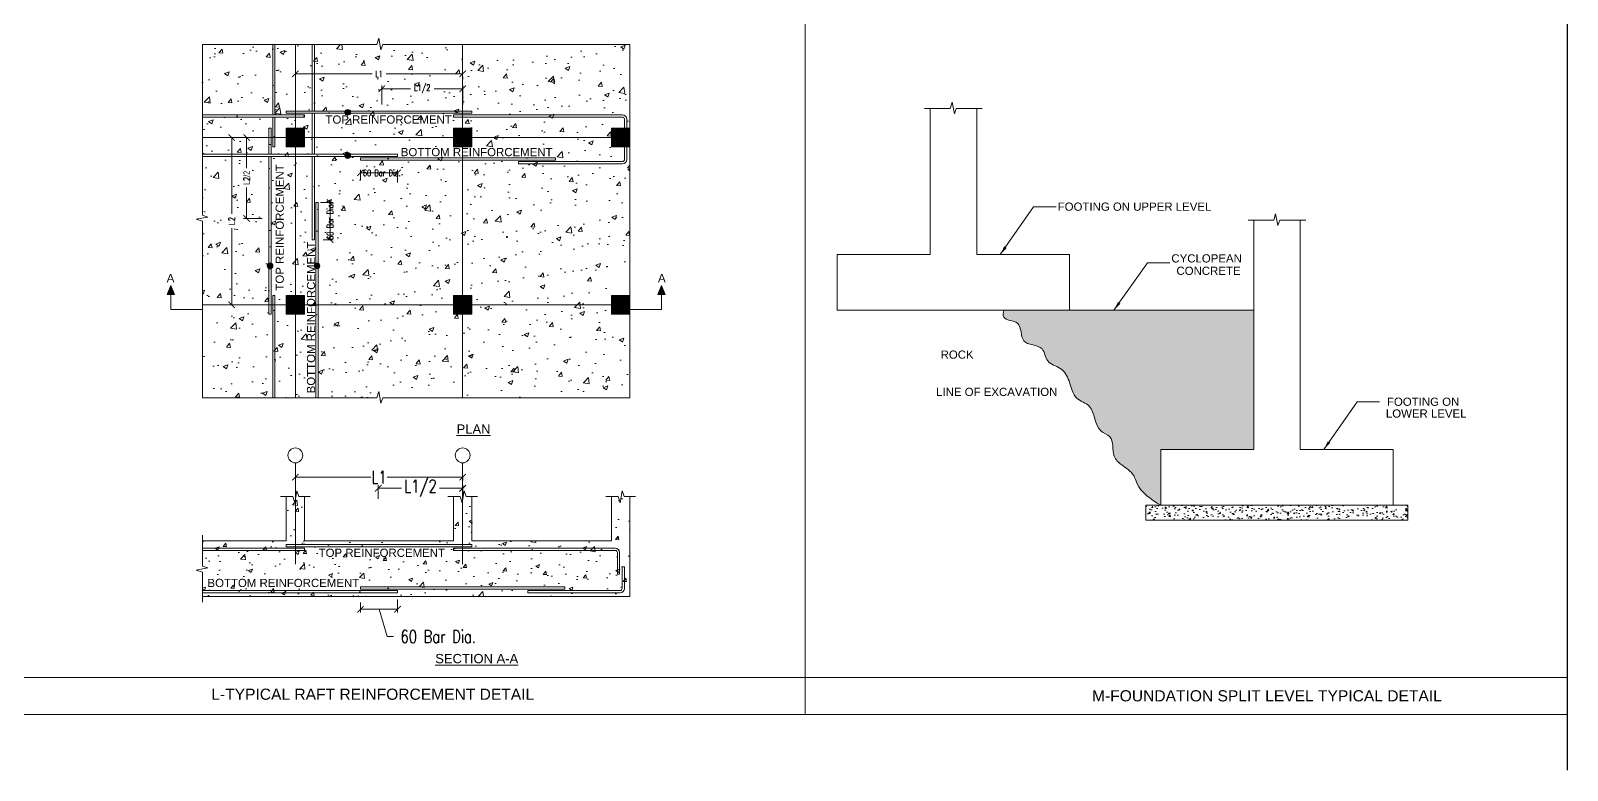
# Model space of a CAD drawing. Extents: x 166525 to 167198, y 178739 to 179747.
# Drawn here: x 166641.6 to 166665.54, y 179552.74 to 179564.26 of the extents above; entities that cross this region are included whole.
import ezdxf

# ---------------------------------------------------------------- set-up
doc = ezdxf.new("R2010")
doc.units = 0
doc.header["$MEASUREMENT"] = 0
doc.layers.get('0').update_dxf_attribs({"linetype": 'CONTINUOUS'})
doc.layers.get('DEFPOINTS').update_dxf_attribs({"linetype": 'CONTINUOUS'})
doc.layers.add('BEAM', color=6, linetype='CONTINUOUS', lineweight=13)
doc.layers.add('S-G-TEXT SUB TITLE', color=2, linetype='CONTINUOUS')
doc.styles.add('ARIAL', font='arial.ttf')
doc.styles.add('DIM', font='simplex.shx', dxfattribs={"width": 0.75})
doc.dimstyles.new('MUTASIM', dxfattribs={"dimscale": 0.9995, "dimtxt": 0.2, "dimasz": 0.1, "dimexe": 0.05, "dimexo": 0.12, "dimgap": 0.05, "dimtad": 0, "dimzin": 0, "dimdsep": 46, "dimtxsty": 'DIM', "dimblk": 'ARCHTICK', "dimcen": 0.09, "dimclrd": 35, "dimclre": 33, "dimclrt": 256, "dimazin": 0, "dimtfac": 1, "dimtofl": 0, "dimtmove": 1, "dimatfit": 3, "dimfxl": 0.18, "dimtolj": 1, "dimtzin": 0, "dimlwd": 13, "dimlwe": 9, "dimarcsym": 0})
pattern_1 = [(50, (166498.0473, 179561.55492), (0.21112361, -0.01847091), [0.02207598, -0.24283576]), (355, (166498.0473, 179561.55492), (-0.04084094, 0.22140485), [0.01766078, -0.1942686]), (100.451, (166498.0649, 179561.55338), (0.17028344, 0.20293292), [0.01876168, -0.20637853]), (46.1842, (166498.0473, 179561.6138), (0.31413832, -0.0487205), [0.03311397, -0.36425364]), (96.6356, (166498.07348, 179561.60973), (0.2751145, 0.2867276), [0.0281425, -0.3095678]), (351.184, (166498.0473, 179561.6138), (0.2751149, 0.2867271), [0.0264912, -0.2914029]), (21, (166498.07674, 179561.59908), (0.175698, -0.11850978), [0.02207598, -0.24283576]), (326, (166498.07674, 179561.59908), (0.0716189, 0.21344512), [0.01766078, -0.1942686]), (71.4514, (166498.09138, 179561.5892), (0.24731642, 0.09493581), [0.01876168, -0.20637853]), (37.5, (166498.0473, 179561.554924), (0.00357921, 0.0979861), [0, -0.19191384, 0, -0.19721207, 0, -0.19500448]), (7.5, (166498.0473, 179561.55492), (0.077433566, 0.11609366), [0, -0.11244032, 0, -0.18749864, 0, -0.07432246]), (327.5, (166497.98166, 179561.554924), (0.15712835, -0.00663872), [0, -0.07358659, 0, -0.22959018, 0, -0.3046485]), (317.5, (166497.95223, 179561.55492), (0.17165861, 0.02946534), [0, -0.09566257, 0, -0.15247142, 0, -0.21634459])]

# ---------------------------------------------------------------- blocks, each defined once
blk = doc.blocks.new('_ARCHTICK')
at = {"color": 0, "linetype": 'ByBlock', "const_width": 0.15}
blk.add_lwpolyline([(-0.5, -0.5), (0.5, 0.5)], dxfattribs=at)
blk = doc.blocks.new('*D727')
at = {"layer": 'BEAM', "color": 33, "lineweight": 9, "transparency": 16777216}
for p, q in [((166646.736, 179561.939), (166646.736, 179562.096)), ((166647.316, 179561.896), (166647.316, 179562.096))]:
    blk.add_line(p, q, dxfattribs=at)
at = {"layer": 'BEAM', "color": 35, "lineweight": 13, "transparency": 16777216}
blk.add_line((166647.316, 179562.047), (166646.736, 179562.047), dxfattribs=at)
at = {"layer": 'DEFPOINTS', "color": 0, "transparency": 16777216}
for p in [(166646.736, 179562.047), (166646.736, 179561.819), (166647.316, 179561.776)]:
    blk.add_point(p, dxfattribs=at)
at = {"layer": 'BEAM', "color": 35, "lineweight": 13, "transparency": 16777216, "xscale": 0.09995000000000001, "yscale": 0.09995000000000001, "zscale": 0.09995000000000001, "rotation": 180}
blk.add_blockref('_ARCHTICK', (166646.736, 179562.047), dxfattribs=at)
at = {"layer": 'BEAM', "color": 35, "lineweight": 13, "transparency": 16777216, "xscale": 0.09995000000000001, "yscale": 0.09995000000000001, "zscale": 0.09995000000000001}
blk.add_blockref('_ARCHTICK', (166647.316, 179562.047), dxfattribs=at)
at = {"layer": 'BEAM', "transparency": 16777216, "insert": (166647.069, 179562.047), "char_height": 0.09995, "attachment_point": 5, "style": 'DIM'}
blk.add_mtext('\\A1;60 Bar Dia.', dxfattribs=at)
blk = doc.blocks.new('*D728')
at = {"layer": 'BEAM', "color": 35, "lineweight": 13, "transparency": 16777216}
for p, q in [((166645.722, 179563.59), (166646.917, 179563.59)), ((166648.33, 179563.59), (166647.135, 179563.59))]:
    blk.add_line(p, q, dxfattribs=at)
at = {"layer": 'BEAM', "color": 33, "lineweight": 9, "transparency": 16777216}
for p, q in [((166645.722, 179563.509), (166645.722, 179563.54)), ((166648.33, 179563.509), (166648.33, 179563.54))]:
    blk.add_line(p, q, dxfattribs=at)
at = {"layer": 'DEFPOINTS', "color": 0, "transparency": 16777216}
for p in [(166645.722, 179563.629), (166648.33, 179563.629), (166648.33, 179563.59)]:
    blk.add_point(p, dxfattribs=at)
at = {"layer": 'BEAM', "color": 35, "lineweight": 13, "transparency": 16777216, "xscale": 0.09995000000000001, "yscale": 0.09995000000000001, "zscale": 0.09995000000000001, "rotation": 180}
blk.add_blockref('_ARCHTICK', (166645.722, 179563.59), dxfattribs=at)
at = {"layer": 'BEAM', "color": 35, "lineweight": 13, "transparency": 16777216, "xscale": 0.09995000000000001, "yscale": 0.09995000000000001, "zscale": 0.09995000000000001}
blk.add_blockref('_ARCHTICK', (166648.33, 179563.59), dxfattribs=at)
at = {"layer": 'BEAM', "transparency": 16777216, "insert": (166647.026, 179563.59), "char_height": 0.1, "attachment_point": 5, "style": 'DIM'}
blk.add_mtext('\\A1;L1', dxfattribs=at)
blk = doc.blocks.new('*D729')
at = {"layer": 'BEAM', "color": 33, "lineweight": 9, "transparency": 16777216}
for p, q in [((166647.07, 179563.115), (166647.07, 179563.408)), ((166648.33, 179563.115), (166648.33, 179563.408))]:
    blk.add_line(p, q, dxfattribs=at)
at = {"layer": 'BEAM', "color": 35, "lineweight": 13, "transparency": 16777216}
for p, q in [((166647.07, 179563.358), (166647.516, 179563.358)), ((166648.33, 179563.358), (166647.883, 179563.358))]:
    blk.add_line(p, q, dxfattribs=at)
at = {"layer": 'DEFPOINTS', "color": 0, "transparency": 16777216}
for p in [(166648.33, 179563.358), (166647.07, 179562.995), (166648.33, 179562.995)]:
    blk.add_point(p, dxfattribs=at)
at = {"layer": 'BEAM', "color": 35, "lineweight": 13, "transparency": 16777216, "xscale": 0.09995000000000001, "yscale": 0.09995000000000001, "zscale": 0.09995000000000001, "rotation": 180}
blk.add_blockref('_ARCHTICK', (166647.07, 179563.358), dxfattribs=at)
at = {"layer": 'BEAM', "color": 35, "lineweight": 13, "transparency": 16777216, "xscale": 0.09995000000000001, "yscale": 0.09995000000000001, "zscale": 0.09995000000000001}
blk.add_blockref('_ARCHTICK', (166648.33, 179563.358), dxfattribs=at)
at = {"layer": 'BEAM', "transparency": 16777216, "insert": (166647.7, 179563.358), "char_height": 0.1, "attachment_point": 5, "style": 'DIM'}
blk.add_mtext('\\A1;L1/2', dxfattribs=at)
blk = doc.blocks.new('*D730')
at = {"layer": 'BEAM', "color": 35, "lineweight": 13, "transparency": 16777216}
for p, q in [((166644.731, 179562.599), (166644.731, 179561.407)), ((166644.731, 179559.992), (166644.731, 179561.185))]:
    blk.add_line(p, q, dxfattribs=at)
at = {"layer": 'BEAM', "color": 33, "lineweight": 9, "transparency": 16777216}
for p, q in [((166644.812, 179562.599), (166644.781, 179562.599)), ((166644.812, 179559.992), (166644.781, 179559.992))]:
    blk.add_line(p, q, dxfattribs=at)
at = {"layer": 'DEFPOINTS', "color": 0, "transparency": 16777216}
for p in [(166644.692, 179562.599), (166644.731, 179562.599), (166644.692, 179559.992)]:
    blk.add_point(p, dxfattribs=at)
at = {"layer": 'BEAM', "color": 35, "lineweight": 13, "transparency": 16777216, "xscale": 0.09995000000000001, "yscale": 0.09995000000000001, "zscale": 0.09995000000000001}
for p, rotation in [((166644.731, 179562.599), 90), ((166644.731, 179559.992), 270)]:
    blk.add_blockref('_ARCHTICK', p, dxfattribs=dict(at, rotation=rotation))
at = {"layer": 'BEAM', "transparency": 16777216, "insert": (166644.731, 179561.296), "char_height": 0.09995, "attachment_point": 5, "rotation": 90, "style": 'DIM'}
blk.add_mtext('\\A1;{\\fArial|b0|i0|c238|p34;L}2', dxfattribs=at)
blk = doc.blocks.new('*D731')
at = {"layer": 'BEAM', "color": 33, "lineweight": 9, "transparency": 16777216}
for p, q in [((166645.207, 179562.599), (166644.913, 179562.599)), ((166645.207, 179561.339), (166644.913, 179561.339))]:
    blk.add_line(p, q, dxfattribs=at)
at = {"layer": 'BEAM', "color": 35, "lineweight": 13, "transparency": 16777216}
for p, q in [((166644.963, 179562.599), (166644.963, 179562.121)), ((166644.963, 179561.339), (166644.963, 179561.818))]:
    blk.add_line(p, q, dxfattribs=at)
at = {"layer": 'DEFPOINTS', "color": 0, "transparency": 16777216}
for p in [(166644.963, 179562.599), (166645.327, 179562.599), (166645.327, 179561.339)]:
    blk.add_point(p, dxfattribs=at)
at = {"layer": 'BEAM', "color": 35, "lineweight": 13, "transparency": 16777216, "xscale": 0.09995000000000001, "yscale": 0.09995000000000001, "zscale": 0.09995000000000001}
for p, rotation in [((166644.963, 179562.599), 90), ((166644.963, 179561.339), 270)]:
    blk.add_blockref('_ARCHTICK', p, dxfattribs=dict(at, rotation=rotation))
at = {"layer": 'BEAM', "transparency": 16777216, "insert": (166644.963, 179561.969), "char_height": 0.09995, "attachment_point": 5, "rotation": 90, "style": 'DIM'}
blk.add_mtext('\\A1;{\\fArial|b0|i0|c238|p34;L}2{\\fArial|b0|i0|c238|p34;/2}', dxfattribs=at)
blk = doc.blocks.new('*D732')
at = {"layer": 'BEAM', "color": 33, "lineweight": 9, "transparency": 16777216}
for p, q in [((166646.113, 179561.585), (166646.314, 179561.585)), ((166646.157, 179561.006), (166646.314, 179561.006))]:
    blk.add_line(p, q, dxfattribs=at)
at = {"layer": 'BEAM', "color": 35, "lineweight": 13, "transparency": 16777216}
blk.add_line((166646.264, 179561.585), (166646.264, 179561.006), dxfattribs=at)
at = {"layer": 'DEFPOINTS', "color": 0, "transparency": 16777216}
for p in [(166645.993, 179561.585), (166646.037, 179561.006), (166646.264, 179561.006)]:
    blk.add_point(p, dxfattribs=at)
at = {"layer": 'BEAM', "color": 35, "lineweight": 13, "transparency": 16777216, "xscale": 0.09995000000000001, "yscale": 0.09995000000000001, "zscale": 0.09995000000000001}
for p, rotation in [((166646.264, 179561.585), 90), ((166646.264, 179561.006), 270)]:
    blk.add_blockref('_ARCHTICK', p, dxfattribs=dict(at, rotation=rotation))
at = {"layer": 'BEAM', "transparency": 16777216, "insert": (166646.264, 179561.296), "char_height": 0.09995, "attachment_point": 5, "rotation": 90, "style": 'DIM'}
blk.add_mtext('\\A1;60 Bar Dia.', dxfattribs=at)
blk = doc.blocks.new('SUBTITLE')
at = {"lineweight": 0}
for tag, p in [('%%USUBTITLE', (13935941.075, 8347529.818)), ('20', (13935941.075, 8347529.418))]:
    blk.add_attdef(tag, p, '', height=0.2, dxfattribs=at)
blk = doc.blocks.new('*D733')
at = {"layer": 'BEAM', "color": 33, "lineweight": 9, "transparency": 16777216}
for p, q in [((166645.722, 179557.324), (166645.722, 179557.256)), ((166648.33, 179557.324), (166648.33, 179557.256))]:
    blk.add_line(p, q, dxfattribs=at)
at = {"layer": 'BEAM', "color": 35, "lineweight": 13, "transparency": 16777216}
for p, q in [((166645.722, 179557.306), (166646.897, 179557.306)), ((166648.33, 179557.306), (166647.154, 179557.306))]:
    blk.add_line(p, q, dxfattribs=at)
at = {"layer": 'DEFPOINTS', "color": 0, "transparency": 16777216}
for p in [(166645.722, 179557.443), (166648.33, 179557.443), (166648.33, 179557.306)]:
    blk.add_point(p, dxfattribs=at)
at = {"layer": 'BEAM', "color": 35, "lineweight": 13, "transparency": 16777216, "xscale": 0.09995000000000001, "yscale": 0.09995000000000001, "zscale": 0.09995000000000001, "rotation": 180}
blk.add_blockref('_ARCHTICK', (166645.722, 179557.306), dxfattribs=at)
at = {"layer": 'BEAM', "color": 35, "lineweight": 13, "transparency": 16777216, "xscale": 0.09995000000000001, "yscale": 0.09995000000000001, "zscale": 0.09995000000000001}
blk.add_blockref('_ARCHTICK', (166648.33, 179557.306), dxfattribs=at)
at = {"layer": 'BEAM', "transparency": 16777216, "insert": (166647.026, 179557.306), "char_height": 0.1999, "attachment_point": 5, "style": 'DIM'}
blk.add_mtext('\\A1;L1', dxfattribs=at)
blk = doc.blocks.new('*D734')
at = {"layer": 'BEAM', "color": 33, "lineweight": 9, "transparency": 16777216}
for p, q in [((166647.014, 179556.97), (166647.014, 179557.182)), ((166648.33, 179556.97), (166648.33, 179557.182))]:
    blk.add_line(p, q, dxfattribs=at)
at = {"layer": 'BEAM', "color": 35, "lineweight": 13, "transparency": 16777216}
for p, q in [((166647.014, 179557.132), (166647.376, 179557.132)), ((166648.33, 179557.132), (166647.968, 179557.132))]:
    blk.add_line(p, q, dxfattribs=at)
at = {"layer": 'DEFPOINTS', "color": 0, "transparency": 16777216}
for p in [(166648.33, 179557.132), (166647.014, 179556.85), (166648.33, 179556.85)]:
    blk.add_point(p, dxfattribs=at)
at = {"layer": 'BEAM', "color": 35, "lineweight": 13, "transparency": 16777216, "xscale": 0.09995000000000001, "yscale": 0.09995000000000001, "zscale": 0.09995000000000001, "rotation": 180}
blk.add_blockref('_ARCHTICK', (166647.014, 179557.132), dxfattribs=at)
at = {"layer": 'BEAM', "color": 35, "lineweight": 13, "transparency": 16777216, "xscale": 0.09995000000000001, "yscale": 0.09995000000000001, "zscale": 0.09995000000000001}
blk.add_blockref('_ARCHTICK', (166648.33, 179557.132), dxfattribs=at)
at = {"layer": 'BEAM', "transparency": 16777216, "insert": (166647.672, 179557.132), "char_height": 0.1999, "attachment_point": 5, "style": 'DIM'}
blk.add_mtext('\\A1;L1/2', dxfattribs=at)
blk = doc.blocks.new('*D735')
at = {"layer": 'BEAM', "color": 33, "lineweight": 9, "transparency": 16777216}
for p, q in [((166646.736, 179555.354), (166646.736, 179555.197)), ((166647.316, 179555.397), (166647.316, 179555.197))]:
    blk.add_line(p, q, dxfattribs=at)
at = {"layer": 'BEAM', "color": 35, "lineweight": 13, "transparency": 16777216}
for p, q in [((166647.316, 179555.247), (166646.736, 179555.247)), ((166647.026, 179555.247), (166647.153, 179554.822)), ((166647.153, 179554.822), (166647.253, 179554.822))]:
    blk.add_line(p, q, dxfattribs=at)
at = {"layer": 'DEFPOINTS', "color": 0, "transparency": 16777216}
for p in [(166646.736, 179555.474), (166647.316, 179555.517), (166646.736, 179555.247)]:
    blk.add_point(p, dxfattribs=at)
at = {"layer": 'BEAM', "color": 35, "lineweight": 13, "transparency": 16777216, "xscale": 0.09995000000000001, "yscale": 0.09995000000000001, "zscale": 0.09995000000000001, "rotation": 180}
blk.add_blockref('_ARCHTICK', (166646.736, 179555.247), dxfattribs=at)
at = {"layer": 'BEAM', "color": 35, "lineweight": 13, "transparency": 16777216, "xscale": 0.09995000000000001, "yscale": 0.09995000000000001, "zscale": 0.09995000000000001}
blk.add_blockref('_ARCHTICK', (166647.316, 179555.247), dxfattribs=at)
at = {"layer": 'BEAM', "transparency": 16777216, "insert": (166647.949, 179554.822), "char_height": 0.1999, "attachment_point": 5, "style": 'DIM'}
blk.add_mtext('\\A1;60 Bar Dia.', dxfattribs=at)

msp = doc.modelspace()

# ---------------------------------------------------------------- hatches: boundary and pattern name
at = {"layer": 'BEAM'}
h = msp.add_hatch(dxfattribs=at)
h.set_pattern_fill('AR-CONC', color=0, scale=0.004056, style=0)
h.set_pattern_definition([(50, (166610.8945, 179553.13654), (0.738933, -0.064648), [0.077266, -0.849925]), (355, (166610.8945, 179553.13654), (-0.142943, 0.774917), [0.061813, -0.67994]), (100.451, (166610.95606, 179553.13116), (0.595992, 0.710265), [0.065666, -0.722325]), (46.1842, (166610.8945, 179553.3426), (1.099484, -0.170522), [0.1159, -1.274888]), (96.6356, (166610.9861, 179553.3284), (0.9629, 1.003547), [0.0985, -1.083487]), (351.184, (166610.8945, 179553.3426), (0.962902, 1.003545), [0.09272, -1.01991]), (21, (166610.9975, 179553.2911), (0.614943, -0.414784), [0.077266, -0.849925]), (326, (166610.9975, 179553.2911), (0.250666, 0.747058), [0.061813, -0.67994]), (71.4514, (166611.04874, 179553.2565), (0.865607, 0.332275), [0.065666, -0.722325]), (37.5, (166610.89448, 179553.13654), (0.0125272, 0.3429514), [0, -0.6716984, 0, -0.6902423, 0, -0.6825157]), (7.5, (166610.89448, 179553.13654), (0.2710175, 0.4063278), [0, -0.393541, 0, -0.6562453, 0, -0.2601286]), (327.5, (166610.66474, 179553.13654), (0.5499492, -0.0232355), [0, -0.257553, 0, -0.8035656, 0, -1.0662698]), (317.5, (166610.5617, 179553.13654), (0.600805, 0.1031287), [0, -0.334819, 0, -0.53365, 0, -0.757206])])
h.paths.add_polyline_path([(166650.93697, 179564.04794), (166647.0857, 179564.04794), (166647.05589, 179563.9639), (166647.02149, 179564.146), (166646.99168, 179564.04794), (166644.27362, 179564.04794), (166644.27362, 179561.38833), (166644.35766, 179561.35851), (166644.17556, 179561.32411), (166644.27362, 179561.2943), (166644.27362, 179558.54344), (166646.99168, 179558.54344), (166647.02149, 179558.64149), (166647.05589, 179558.45939), (166647.0857, 179558.54344), (166650.93697, 179558.54344)])
h = msp.add_hatch(color=0, dxfattribs=at)
edge = h.paths.add_edge_path()
edge.add_arc((166646.53876, 179562.99087), 0.04463, 0, 360)
for points in [[(166645.86703, 179562.74425), (166645.57732, 179562.74425), (166645.57732, 179562.45453), (166645.86703, 179562.45453)], [(166648.47443, 179562.74425), (166648.18471, 179562.74425), (166648.18471, 179562.45453), (166648.47443, 179562.45453)], [(166650.93697, 179562.74425), (166650.64726, 179562.74425), (166650.64726, 179562.45453), (166650.93697, 179562.45453)], [(166643.78083, 179560.28986), (166643.8374, 179560.1517), (166643.72427, 179560.1517)], [(166645.86703, 179560.13685), (166645.57732, 179560.13685), (166645.57732, 179559.84714), (166645.86703, 179559.84714)], [(166648.47443, 179560.13685), (166648.18471, 179560.13685), (166648.18471, 179559.84714), (166648.47443, 179559.84714)], [(166650.93697, 179560.13685), (166650.64726, 179560.13685), (166650.64726, 179559.84714), (166650.93697, 179559.84714)], [(166651.42975, 179560.28986), (166651.37318, 179560.1517), (166651.48632, 179560.1517)]]:
    msp.add_hatch(color=0, dxfattribs=at).paths.add_polyline_path(points)
h = msp.add_hatch(color=0, dxfattribs=at)
edge = h.paths.add_edge_path()
edge.add_arc((166646.53876, 179562.31843), 0.04463, 0, 360)
h = msp.add_hatch(color=0, dxfattribs=at)
edge = h.paths.add_edge_path()
edge.add_arc((166645.32864, 179560.59906), 0.04463, -90, 270)
h = msp.add_hatch(color=0, dxfattribs=at)
edge = h.paths.add_edge_path()
edge.add_arc((166646.05972, 179560.59906), 0.04463, -90, 270)
h = msp.add_hatch(dxfattribs=at)
h.set_pattern_fill('AR-CONC', color=0, scale=0.001159, style=0)
h.set_pattern_definition(pattern_1)
edge = h.paths.add_edge_path()
edge.add_line((166660.65735, 179559.90706), (166657.78867, 179559.90706))
edge.add_line((166657.78867, 179559.90706), (166656.76157, 179559.90706))
edge.add_spline(control_points=[(166656.76157, 179559.90706), (166656.75507, 179559.86739), (166656.73399, 179559.73882), (166657.07401, 179559.76347), (166656.98674, 179559.34156), (166657.39596, 179559.38601), (166657.41157, 179559.07443), (166657.66988, 179559.02504), (166657.80193, 179558.79228), (166657.8336, 179558.59401), (166657.90743, 179558.53022), (166657.90799, 179558.52975)], knot_values=[3.77651129, 3.77651129, 3.77651129, 3.77651129, 3.95861305, 4.36660009, 4.86811015, 5.40465098, 5.75930323, 6.15302492, 6.5649263, 7.08568285, 7.0896047, 7.0896047, 7.0896047, 7.0896047], degree=3, periodic=0)
edge.add_spline(control_points=[(166657.90799, 179558.52975), (166657.96111, 179558.48435), (166658.20395, 179558.41942), (166658.1575, 179558.0364), (166658.49773, 179557.93751), (166658.42641, 179557.64948), (166658.61461, 179557.47429), (166658.78522, 179557.37718), (166658.86468, 179557.08031), (166659.05587, 179556.96197), (166659.20879, 179556.86731)], knot_values=[0, 0, 0, 0, 0.3754141, 1.12243159, 1.40337225, 1.93939008, 2.25053337, 2.68081175, 2.90010003, 3.77651129, 3.77651129, 3.77651129, 3.77651129], degree=3, periodic=0)
edge.add_line((166659.20879, 179556.86731), (166659.20879, 179557.73644))
edge.add_line((166659.20879, 179557.73644), (166660.65735, 179557.73644))
edge.add_line((166660.65735, 179557.73644), (166660.65735, 179559.90706))
h = msp.add_hatch(dxfattribs=at)
h.set_pattern_fill('AR-CONC', color=0, scale=0.086913, style=0)
h.set_pattern_definition([(50, (166517.42064, 179547.41386), (0.6233945, -0.05454), [0.065185, -0.7170347]), (355, (166517.42064, 179547.41386), (-0.1205934, 0.653755), [0.052148, -0.5736278]), (100.4514, (166517.4726, 179547.4093), (0.5028016, 0.5992147), [0.0553987, -0.6093858]), (46.1842, (166517.42064, 179547.5877), (0.9275744, -0.143858), [0.0977775, -1.075552]), (96.6356, (166517.4979, 179547.5757), (0.812346, 0.846638), [0.083098, -0.9140785]), (351.1842, (166517.4206, 179547.5877), (0.8123455, 0.8466386), [0.078222, -0.860442]), (21, (166517.50756, 179547.54423), (0.5187916, -0.3499294), [0.065185, -0.7170347]), (326, (166517.50756, 179547.5442), (0.2114734, 0.6302518), [0.052148, -0.5736278]), (71.4514, (166517.5508, 179547.5151), (0.7302652, 0.280322), [0.0553987, -0.6093858]), (37.5, (166517.42064, 179547.41386), (0.01056853, 0.28932904), [0, -0.5666747, 0, -0.5823191, 0, -0.5758006]), (7.5, (166517.42064, 179547.41386), (0.2286424, 0.34279624), [0, -0.3320088, 0, -0.5536377, 0, -0.2194561]), (327.5, (166517.22683, 179547.41386), (0.4639627, -0.0196032), [0, -0.2172833, 0, -0.6779237, 0, -0.8995527]), (317.5, (166517.1399, 179547.41386), (0.5068663, 0.0870045), [0, -0.2824682, 0, -0.4502109, 0, -0.6388128])])
h.paths.add_polyline_path([(166650.93697, 179557.00619), (166650.84723, 179557.00619), (166650.81742, 179557.09024), (166650.78302, 179556.90814), (166650.75321, 179557.00619), (166650.64726, 179557.00619), (166650.64726, 179556.31494), (166648.47443, 179556.31494), (166648.47443, 179557.00619), (166648.38469, 179557.00619), (166648.35488, 179557.09024), (166648.32048, 179556.90814), (166648.29067, 179557.00619), (166648.18471, 179557.00619), (166648.18471, 179556.31494), (166645.86703, 179556.31494), (166645.86703, 179557.00619), (166645.77729, 179557.00619), (166645.74748, 179557.09024), (166645.71308, 179556.90814), (166645.68327, 179557.00619), (166645.57732, 179557.00619), (166645.57732, 179556.31494), (166644.27362, 179556.31494), (166644.27362, 179555.92029), (166644.35766, 179555.89048), (166644.17556, 179555.85608), (166644.27362, 179555.82626), (166644.27362, 179555.44581), (166650.93697, 179555.44581)])
h = msp.add_hatch(dxfattribs=at)
h.set_pattern_fill('AR-CONC', color=0, scale=0.001159, style=0)
h.set_pattern_definition(pattern_1)
h.paths.add_polyline_path([(166663.06195, 179556.86731), (166662.83018, 179556.86731), (166659.20879, 179556.86731), (166658.97703, 179556.86731), (166658.97703, 179556.63554), (166663.06195, 179556.63554)])

# ---------------------------------------------------------------- linework, layer by layer
msp.add_line((166665.54405, 179592.51426), (166665.54405, 179552.73845))
at = {"layer": 'BEAM', "color": 0}
for p, q in [((166653.6661, 179591.82623), (166653.6661, 179553.60608)), ((166646.99168, 179564.04794), (166644.27362, 179564.04794)), ((166644.27362, 179564.04794), (166644.27362, 179561.38833)), ((166645.72217, 179558.54344), (166645.72217, 179564.04794)), ((166647.02149, 179564.146), (166646.99168, 179564.04794)), ((166647.05589, 179563.9639), (166647.02149, 179564.146)), ((166647.0857, 179564.04794), (166647.05589, 179563.9639)), ((166650.93697, 179564.04794), (166647.0857, 179564.04794)), ((166648.32957, 179558.54344), (166648.32957, 179564.04794)), ((166650.93697, 179558.54344), (166650.93697, 179564.04794)), ((166655.61584, 179563.05049), (166655.61584, 179560.7762)), ((166656.34011, 179563.05049), (166656.34011, 179560.7762)), ((166650.93697, 179562.59939), (166644.27362, 179562.59939)), ((166644.35766, 179561.35851), (166644.17556, 179561.32411)), ((166644.17556, 179561.32411), (166644.27362, 179561.2943)), ((166644.27362, 179561.38833), (166644.35766, 179561.35851)), ((166644.27362, 179561.2943), (166644.27362, 179558.54344)), ((166660.65735, 179561.3116), (166660.65735, 179557.73644)), ((166661.38163, 179561.3116), (166661.38163, 179557.73644)), ((166654.16728, 179560.7762), (166655.61584, 179560.7762)), ((166654.16728, 179560.7762), (166654.16728, 179559.90706)), ((166656.34011, 179560.7762), (166657.78867, 179560.7762)), ((166657.78867, 179560.7762), (166657.78867, 179559.90706)), ((166658.48017, 179559.90706), (166658.99988, 179560.64774)), ((166658.99988, 179560.64774), (166659.34816, 179560.64774)), ((166650.93697, 179559.99199), (166644.27362, 179559.99199)), ((166654.16728, 179559.90706), (166657.78867, 179559.90706)), ((166657.78867, 179559.90706), (166660.65735, 179559.90706)), ((166644.27362, 179558.54344), (166646.99168, 179558.54344)), ((166646.99168, 179558.54344), (166647.02149, 179558.64149)), ((166647.02149, 179558.64149), (166647.05589, 179558.45939)), ((166647.05589, 179558.45939), (166647.0857, 179558.54344)), ((166647.0857, 179558.54344), (166650.93697, 179558.54344)), ((166659.20879, 179557.73644), (166660.65735, 179557.73644)), ((166659.20879, 179557.73644), (166659.20879, 179556.86731)), ((166661.38163, 179557.73644), (166662.83018, 179557.73644)), ((166662.83018, 179557.73644), (166662.83018, 179556.86731)), ((166645.72217, 179557.52917), (166645.72217, 179555.95124)), ((166648.32957, 179557.52917), (166648.32957, 179555.95124)), ((166645.57732, 179556.31494), (166645.57732, 179557.00619)), ((166645.86703, 179556.31494), (166645.86703, 179557.00619)), ((166648.18471, 179556.31494), (166648.18471, 179557.00619)), ((166648.47443, 179556.31494), (166648.47443, 179557.00619)), ((166650.64726, 179556.31494), (166650.64726, 179557.00619)), ((166650.93697, 179555.44581), (166650.93697, 179557.00619)), ((166658.97703, 179556.86731), (166658.97703, 179556.63554)), ((166659.20879, 179556.86731), (166658.97703, 179556.86731)), ((166659.20879, 179556.86731), (166662.83018, 179556.86731)), ((166662.83018, 179556.86731), (166663.06195, 179556.86731)), ((166663.06195, 179556.86731), (166663.06195, 179556.63554)), ((166658.97703, 179556.63554), (166663.06195, 179556.63554)), ((166644.27362, 179556.31494), (166645.57732, 179556.31494)), ((166645.86703, 179556.31494), (166648.18471, 179556.31494)), ((166648.47443, 179556.31494), (166650.64726, 179556.31494)), ((166644.27362, 179555.44581), (166650.93697, 179555.44581)), ((166665.54405, 179554.1855), (166615.94671, 179554.1855))]:
    msp.add_line(p, q, dxfattribs=at)
at = {"layer": 'BEAM', "color": 3}
for p, q in [((166656.70843, 179560.7762), (166657.22814, 179561.51687)), ((166657.22814, 179561.51687), (166657.57642, 179561.51687)), ((166661.75011, 179557.73644), (166662.26981, 179558.47712)), ((166662.26981, 179558.47712), (166662.6181, 179558.47712))]:
    msp.add_line(p, q, dxfattribs=at)
at = {"layer": 'BEAM', "color": 0}
for points in [[(166665.54405, 179591.82623), (166615.94671, 179591.82623), (166615.94671, 179553.60608), (166665.54405, 179553.60608)], [(166645.57732, 179562.97601), (166648.47443, 179562.97601), (166648.47443, 179563.01078), (166645.57732, 179563.01078)], [(166645.86703, 179562.74425), (166645.57732, 179562.74425), (166645.57732, 179562.45453), (166645.86703, 179562.45453)], [(166648.47443, 179562.74425), (166648.18471, 179562.74425), (166648.18471, 179562.45453), (166648.47443, 179562.45453)], [(166650.93697, 179562.74425), (166650.64726, 179562.74425), (166650.64726, 179562.45453), (166650.93697, 179562.45453)], [(166644.27362, 179562.30388), (166647.31558, 179562.30388), (166647.31558, 179562.33865), (166644.27362, 179562.33865)], [(166646.73616, 179562.24594), (166649.77813, 179562.24594), (166649.77813, 179562.28071), (166646.73616, 179562.28071)], [(166643.78083, 179560.28986), (166643.8374, 179560.1517), (166643.72427, 179560.1517)], [(166645.86703, 179560.13685), (166645.57732, 179560.13685), (166645.57732, 179559.84714), (166645.86703, 179559.84714)], [(166648.47443, 179560.13685), (166648.18471, 179560.13685), (166648.18471, 179559.84714), (166648.47443, 179559.84714)], [(166650.93697, 179560.13685), (166650.64726, 179560.13685), (166650.64726, 179559.84714), (166650.93697, 179559.84714)], [(166651.42975, 179560.28986), (166651.37318, 179560.1517), (166651.48632, 179560.1517)], [(166645.57732, 179556.22223), (166648.47443, 179556.22223), (166648.47443, 179556.257), (166645.57732, 179556.257)], [(166646.73616, 179555.56169), (166649.92298, 179555.56169), (166649.92298, 179555.59646), (166646.73616, 179555.59646)], [(166644.27362, 179555.50375), (166647.31558, 179555.50375), (166647.31558, 179555.53851), (166644.27362, 179555.53851)]]:
    msp.add_lwpolyline(points, close=True, dxfattribs=at)
for points in [[(166645.36872, 179564.04794), (166645.36872, 179562.95284)], [(166645.40349, 179562.95284), (166645.40349, 179564.04794)], [(166645.98443, 179563.01078), (166645.98443, 179564.04794), (166646.0192, 179564.04794), (166646.0192, 179563.01078)], [(166645.98443, 179562.33865), (166645.98443, 179562.97601)], [(166646.0192, 179562.97601), (166646.0192, 179562.33865)], [(166656.42703, 179563.05049), (166656.02188, 179563.05049), (166655.99207, 179562.96644), (166655.95767, 179563.14854), (166655.92786, 179563.05049), (166655.52892, 179563.05049)], [(166644.27362, 179562.95284), (166645.86703, 179562.95284), (166645.86703, 179562.91807), (166644.27362, 179562.91807)], [(166645.34555, 179562.33865), (166645.34555, 179562.74425), (166645.31078, 179562.74425), (166645.31078, 179562.33865)], [(166645.36872, 179562.91807), (166645.36872, 179562.45453), (166645.40349, 179562.45453), (166645.40349, 179562.91807)], [(166645.31078, 179562.30388), (166645.31078, 179560.2875), (166645.31078, 179559.84714), (166645.34555, 179559.84714), (166645.34555, 179560.2875), (166645.34555, 179562.30388)], [(166646.0192, 179562.30388), (166646.0192, 179561.00598), (166645.98443, 179561.00598), (166645.98443, 179562.30388)], [(166646.04238, 179558.54344), (166646.04238, 179561.5854), (166646.07714, 179561.5854), (166646.07714, 179558.54344)], [(166661.46854, 179561.3116), (166661.0634, 179561.3116), (166661.03358, 179561.22755), (166660.99919, 179561.40965), (166660.96937, 179561.3116), (166660.57044, 179561.3116)], [(166643.78083, 179560.1517), (166643.78083, 179559.91887), (166644.27362, 179559.91887)], [(166645.36872, 179558.54344), (166645.36872, 179560.13685), (166645.40349, 179560.13685), (166645.40349, 179558.54344)], [(166651.42975, 179560.1517), (166651.42975, 179559.91887), (166650.93697, 179559.91887)], [(166645.95394, 179557.00619), (166645.77729, 179557.00619), (166645.74748, 179557.09024), (166645.71308, 179556.90814), (166645.68327, 179557.00619), (166645.4904, 179557.00619)], [(166648.56134, 179557.00619), (166648.38469, 179557.00619), (166648.35488, 179557.09024), (166648.32048, 179556.90814), (166648.29067, 179557.00619), (166648.0978, 179557.00619)], [(166651.02388, 179557.00619), (166650.84723, 179557.00619), (166650.81742, 179557.09024), (166650.78302, 179556.90814), (166650.75321, 179557.00619), (166650.56035, 179557.00619)], [(166644.27362, 179556.40185), (166644.27362, 179555.92029), (166644.35766, 179555.89048), (166644.17556, 179555.85608), (166644.27362, 179555.82626), (166644.27362, 179555.35889)], [(166644.27362, 179556.19905), (166645.86703, 179556.19905), (166645.86703, 179556.16429), (166644.27362, 179556.16429)]]:
    msp.add_lwpolyline(points, dxfattribs=at)
for points, format in [([(166646.53876, 179558.54344, 0, 0.05055, 0), (166646.53876, 179558.69509, 0, 0, 0), (166646.53876, 179561.06596, 0, 0, 0), (166646.53876, 179561.06596, 0, 0, 0), (166646.53876, 179561.06596, 0, 0, 0), (166646.53876, 179563.89629, 0.05055, 0, 0), (166646.53876, 179564.04794, 0, 0, 0)], "xyseb"), ([(166650.88628, 179562.89007), (166650.88628, 179562.66313), (166650.85152, 179562.66313), (166650.85152, 179562.88331, 0.41421356), (166650.81675, 179562.91807), (166648.18471, 179562.91807), (166648.18471, 179562.95284), (166650.81675, 179562.95284, -0.41421356), (166650.88628, 179562.88331)], "xyb"), ([(166650.88743, 179562.25077), (166650.88743, 179562.47771), (166650.85266, 179562.47771), (166650.85266, 179562.25753, -0.41421356), (166650.8179, 179562.22277), (166649.1987, 179562.22277), (166649.1987, 179562.188), (166650.8179, 179562.188, 0.41421356), (166650.88743, 179562.25753)], "xyb"), ([(166644.27362, 179560.59906, 0, 0.05055, 0), (166644.42527, 179560.59906, 0, 0, 0), (166646.79614, 179560.59906, 0, 0, 0), (166646.79614, 179560.59906, 0, 0, 0), (166646.79614, 179560.59906, 0, 0, 0), (166650.78531, 179560.59906, 0.05055, 0, 0), (166650.93697, 179560.59906, 0, 0, 0)], "xyseb")]:
    msp.add_lwpolyline(points, format=format, dxfattribs=at)
at = {"layer": 'BEAM', "color": 3}
msp.add_lwpolyline([(166657.90799, 179558.52975, 0, 0.05055, 0), (166657.75633, 179558.52975, 0, 0, 0), (166655.71859, 179558.52975, 0, 0, 0), (166655.71859, 179558.52975, 0, 0, 0)], format="xyseb", dxfattribs=at)
at = {"layer": 'BEAM', "color": 0}
for points in [[(166648.18471, 179556.19905), (166650.70578, 179556.19905, -0.41421356), (166650.77531, 179556.12952), (166650.77531, 179555.79346), (166650.74054, 179555.79346), (166650.74054, 179556.12952, 0.41421356), (166650.70578, 179556.16429), (166648.18471, 179556.16429)], [(166649.34356, 179555.50375), (166650.78053, 179555.50375, 0.41421356), (166650.85006, 179555.57328), (166650.85006, 179555.90934), (166650.81529, 179555.90934), (166650.81529, 179555.57328, -0.41421356), (166650.78053, 179555.53851), (166649.34356, 179555.53851)]]:
    msp.add_lwpolyline(points, format="xyb", close=True, dxfattribs=at)
for centre, radius in [((166646.53876, 179562.99087), 0.04463), ((166646.53876, 179562.31843), 0.04463), ((166645.32864, 179560.59906), 0.04463), ((166646.05972, 179560.59906), 0.04463), ((166645.72217, 179557.64505), 0.11588), ((166648.32957, 179557.64505), 0.11588)]:
    msp.add_circle(centre, radius, dxfattribs=at)
msp.add_spline([(166659.20879, 179556.86731), (166658.83583, 179557.21195), (166658.78691, 179557.32921), (166658.60101, 179557.49534), (166658.4836, 179557.63215), (166658.41511, 179557.93508), (166658.27813, 179558.02303), (166658.09223, 179558.41391), (166657.90633, 179558.53118), (166657.77913, 179558.8048), (166657.64215, 179559.00024), (166657.44647, 179559.1175), (166657.35841, 179559.30317), (166657.07467, 179559.43021), (166656.97683, 179559.70383), (166656.76157, 179559.80155), (166656.76157, 179559.90706)], degree=3, dxfattribs=at)
at = {"layer": 'BEAM', "color": 3}
for points in [[(166656.80851, 179560.87798), (166656.77009, 179560.90493), (166656.70843, 179560.7762)], [(166661.85019, 179557.83822), (166661.81177, 179557.86518), (166661.75011, 179557.73644)]]:
    msp.add_solid(points, dxfattribs=at)
at = {"layer": 'BEAM', "color": 0}
msp.add_solid([(166658.58025, 179560.00884), (166658.54183, 179560.0358), (166658.48017, 179559.90706)], dxfattribs=at)

# ---------------------------------------------------------------- block references
ref = msp.add_blockref('SUBTITLE', (-7908142.69287, -4657184.48644), dxfattribs=dict(at, xscale=0.5794220055977348, yscale=0.5794220055977348, zscale=0.5794220055977348))
ref.add_attrib('%%USUBTITLE', '%%UPLAN', (166648.23494, 179557.9827), dxfattribs={"layer": 'S-G-TEXT SUB TITLE', "lineweight": 0, "height": 0.144856, "style": 'ARIAL'})
ref = msp.add_blockref('SUBTITLE', (-7908143.02559, -4657188.06277), dxfattribs=dict(at, xscale=0.5794220055977348, yscale=0.5794220055977348, zscale=0.5794220055977348))
ref.add_attrib('%%USUBTITLE', '%%USECTION A-A', (166647.90222, 179554.40636), dxfattribs={"layer": 'S-G-TEXT SUB TITLE', "lineweight": 0, "height": 0.1448555, "style": 'ARIAL'})

# ---------------------------------------------------------------- texts
at = {"layer": 'BEAM', "color": 3, "style": 'ARIAL'}
for s, height, p in [('TOP REINFORCEMENT', 0.1274728, (166646.19143, 179562.81498)), ('BOTTOM REINFORCEMENT', 0.1274728, (166647.36573, 179562.30768)), ('FOOTING ON UPPER LEVEL', 0.1274728, (166657.6027, 179561.45735)), ('CYCLOPEAN', 0.127473, (166659.37444, 179560.65131)), ('CONCRETE', 0.127473, (166659.45332, 179560.45795)), ('ROCK', 0.127473, (166655.77821, 179559.15174)), ('LINE OF EXCAVATION', 0.1274728, (166655.70806, 179558.57086)), ('FOOTING ON ', 0.1274728, (166662.7342, 179558.4176)), ('LOWER LEVEL', 0.1274728, (166662.71719, 179558.23414)), ('TOP REINFORCEMENT', 0.1274728, (166646.08521, 179556.06377)), ('BOTTOM REINFORCEMENT', 0.1274728, (166644.35291, 179555.59355))]:
    msp.add_text(s, height=height, dxfattribs=at).set_placement(p)
for s, p in [('TOP REINFORCEMENT', (166645.54201, 179560.21275)), ('BOTTOM REINFORCEMENT', (166646.03008, 179558.61231))]:
    msp.add_text(s, height=0.1274728, rotation=90, dxfattribs=at).set_placement(p)
at = {"layer": 'BEAM', "color": 0, "style": 'ARIAL'}
msp.add_text('A', height=0.12747, dxfattribs=at).set_placement((166643.71753, 179560.34379))
at = {"layer": 'BEAM', "color": 0, "style": 'ARIAL', "text_generation_flag": 2}
msp.add_text('A', height=0.12747, dxfattribs=at).set_placement((166651.49305, 179560.34379))
at = {"layer": 'BEAM', "color": 2, "style": 'ARIAL'}
for s, p in [('L-TYPICAL RAFT REINFORCEMENT DETAIL', (166644.41249, 179553.83662)), ('M-FOUNDATION SPLIT LEVEL TYPICAL DETAIL', (166658.13804, 179553.81188))]:
    msp.add_text(s, height=0.1738266, dxfattribs=at).set_placement(p)

# ---------------------------------------------------------------- dimensions: what is measured, and where the dimension line sits
at = {"layer": 'BEAM', "color": 0}
for base, p1, p2, text, picture, middle in [((166648.32957, 179563.5902), (166645.72217, 179563.62925), (166648.32957, 179563.62925), 'L1', '*D728', (166647.02587, 179563.5902)), ((166648.32957, 179563.35843), (166647.06962, 179562.99505), (166648.32957, 179562.99505), 'L1/2', '*D729', (166647.6996, 179563.35843))]:
    dim = msp.add_linear_dim(base=base, p1=p1, p2=p2, text=text, dimstyle='MUTASIM', override={"dimtxt": 0.1}, dxfattribs=at)
    dim.commit()
    dim.dimension.update_dxf_attribs({"geometry": picture, "text_midpoint": middle})
for base, p1, p2, text, picture, middle in [((166644.73136, 179562.59939), (166644.69231, 179559.99199), (166644.69231, 179562.59939), '{\\fArial|b0|i0|c238|p34;L}2', '*D730', (166644.73136, 179561.29569)), ((166644.96313, 179562.59939), (166645.32651, 179561.33944), (166645.32651, 179562.59939), '{\\fArial|b0|i0|c238|p34;L}2{\\fArial|b0|i0|c238|p34;/2}', '*D731', (166644.96313, 179561.96941))]:
    dim = msp.add_linear_dim(base=base, p1=p1, p2=p2, angle=90, text=text, dimstyle='MUTASIM', override={"dimtxt": 0.1}, dxfattribs=at)
    dim.commit()
    dim.dimension.update_dxf_attribs({"geometry": picture, "text_midpoint": middle})
dim = msp.add_linear_dim(base=(166646.73616, 179562.04651), p1=(166647.31558, 179561.776), p2=(166646.73616, 179561.81946), text='60 Bar Dia.', dimstyle='MUTASIM', override={"dimtxt": 0.1}, dxfattribs=at)
dim.commit()
dim.dimension.update_dxf_attribs({"geometry": '*D727', "text_midpoint": (166647.06866, 179562.04651), "dimtype": 160})
dim = msp.add_linear_dim(base=(166646.26385, 179561.00598), p1=(166645.99334, 179561.5854), p2=(166646.0368, 179561.00598), angle=90, text='60 Bar Dia.', dimstyle='MUTASIM', override={"dimtxt": 0.1}, dxfattribs=at)
dim.commit()
dim.dimension.update_dxf_attribs({"geometry": '*D732', "text_midpoint": (166646.26385, 179561.29569), "dimtype": 160})
for base, p1, p2, text, picture, middle in [((166648.32957, 179557.30572), (166645.72217, 179557.44345), (166648.32957, 179557.44345), 'L1', '*D733', (166647.02587, 179557.30572)), ((166648.32957, 179557.13189), (166647.01423, 179556.85028), (166648.32957, 179556.85028), 'L1/2', '*D734', (166647.6719, 179557.13189)), ((166646.73616, 179555.24671), (166647.31558, 179555.51722), (166646.73616, 179555.47376), '60 Bar Dia.', '*D735', (166647.30323, 179554.82192))]:
    dim = msp.add_linear_dim(base=base, p1=p1, p2=p2, text=text, dimstyle='MUTASIM', dxfattribs=at)
    dim.commit()
    dim.dimension.update_dxf_attribs({"geometry": picture, "text_midpoint": middle})

doc.saveas('drawing.dxf')
